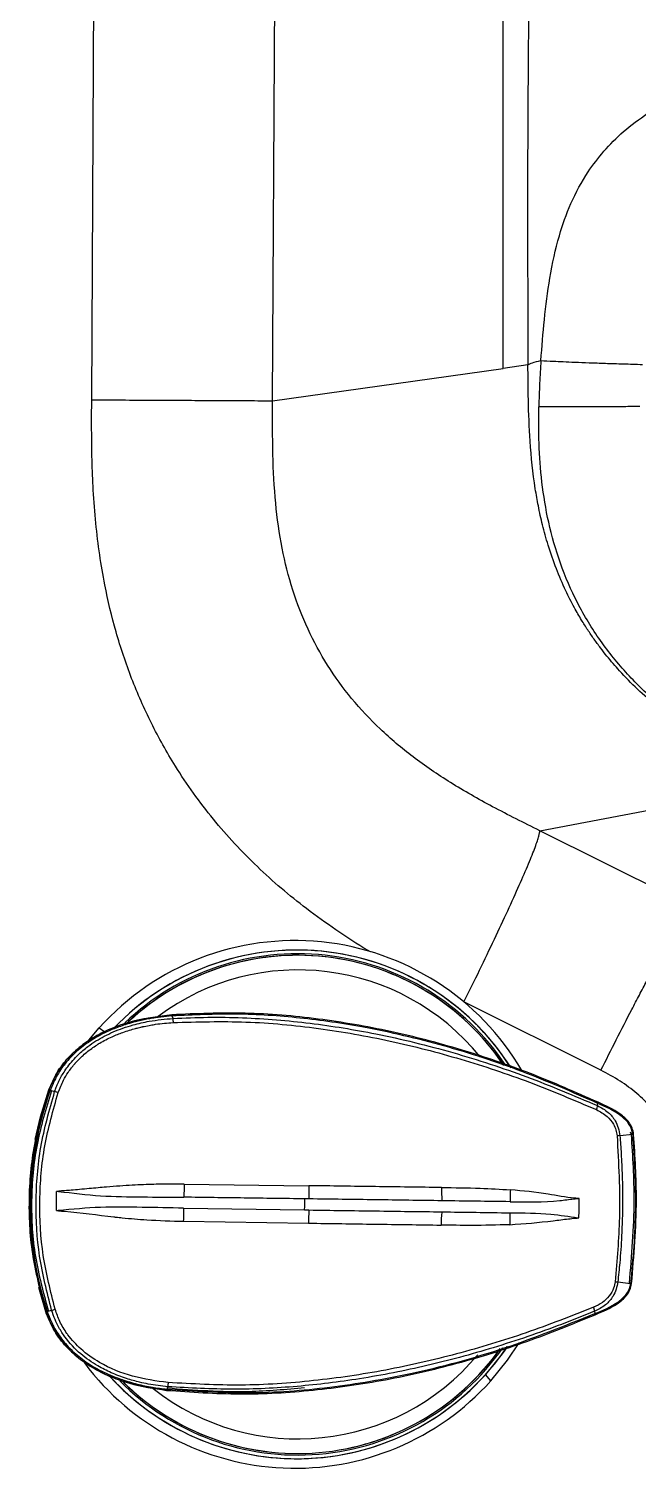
# Model space of a CAD drawing. Extents: x 832 to 912, y 781 to 934.
# Drawn here: x 836.36 to 839.54, y 850.59 to 858.09 of the extents above; entities that cross this region are included whole.
import ezdxf

# ---------------------------------------------------------------- set-up
doc = ezdxf.new("R2010")
doc.units = 0
doc.header["$MEASUREMENT"] = 0
doc.layers.add('1', color=4, linetype='Continuous')

# ---------------------------------------------------------------- blocks, each defined once
blk = doc.blocks.new('2026 SOVEREIGN HL')
at = {"layer": '1', "color": 3, "linetype": 'Continuous', "lineweight": 25}
for p, q in [((4.9599, 59.0638), (5.0411, 75.3395)), ((5.9032, 59.0589), (5.985, 75.3346)), ((7.1056, 59.2272), (7.104, 62.2612)), ((5.9032, 59.0589), (7.1056, 59.2272)), ((7.2341, 59.246), (7.1056, 59.2272)), ((7.2957, 56.8183), (8.5549, 57.0565)), ((8.0811, 56.4272), (7.2957, 56.8183)), ((7.611, 55.5718), (6.9005, 55.9257)), ((5.3155, 55.8529), (5.3147, 55.8529)), ((5.3777, 55.8592), (5.3161, 55.8492)), ((5.3769, 55.8592), (5.3777, 55.8592)), ((5.3769, 55.8591), (5.3769, 55.8592)), ((5.3796, 55.8523), (5.3792, 55.8532)), ((5.3839, 55.84), (5.3796, 55.8523)), ((4.9449, 55.7267), (4.9991, 55.7909)), ((4.9991, 55.7909), (5.0279, 55.7704)), ((7.6127, 55.5709), (7.611, 55.5718)), ((4.7365, 55.4677), (4.7372, 55.4677)), ((4.7365, 55.4677), (4.7365, 55.4677)), ((4.7439, 55.4657), (4.7668, 55.4588)), ((7.5965, 55.3856), (7.5978, 55.3966)), ((7.5978, 55.3966), (7.5979, 55.3975)), ((7.7803, 55.2349), (7.7132, 55.229)), ((7.7737, 55.2344), (7.7681, 55.2475)), ((4.7757, 54.8387), (4.7771, 54.9388)), ((5.4419, 54.9765), (6.0926, 54.9682)), ((5.4392, 54.851), (6.0696, 54.8419)), ((5.4393, 54.7828), (6.0899, 54.7729)), ((7.7026, 54.4669), (7.7695, 54.459)), ((4.7204, 54.311), (4.6842, 54.4377)), ((4.7204, 54.311), (4.7212, 54.3109)), ((4.7204, 54.311), (4.7204, 54.311)), ((4.7279, 54.3128), (4.751, 54.3191)), ((7.5816, 54.3137), (7.5826, 54.3025)), ((7.5826, 54.3025), (7.5827, 54.3016)), ((7.0399, 53.9508), (7.0128, 53.984)), ((5.3498, 53.9019), (5.3506, 53.9018)), ((5.3526, 53.9087), (5.3522, 53.9078)), ((5.3526, 53.9087), (5.3572, 53.9209)), ((5.4222, 53.8953), (5.423, 53.8952))]:
    blk.add_line(p, q, dxfattribs=at)
at = {"layer": '1', "color": 3, "linetype": 'Continuous', "lineweight": 25, "flags": 128}
for points in [[(4.6653, 55.2082), (4.6927, 55.3272), (4.7365, 55.4677)], [(7.1274, 54.131), (7.1, 54.0918), (7.0128, 53.984)], [(7.0399, 53.9508), (7.1277, 54.0589), (7.1888, 54.1501)]]:
    blk.add_lwpolyline(points, dxfattribs=at)
at = {"layer": '1', "color": 3, "linetype": 'Continuous', "lineweight": 25}
for centre, radius, start, end in [((6.0196, 54.8737), 1.3721, 30.40298, 138.04929), ((6.0293, 54.8736), 1.3226, 32.69928, 136.21775), ((6.0293, 54.8736), 1.3226, 32.41489, 136.21009), ((6.033, 54.8736), 1.3036, 33.59423, 133.67477), ((6.033, 54.8736), 1.2955, 34.08494, 133.17027), ((6.033, 54.8736), 1.2955, 33.85955, 132.84709), ((6.033, 54.8736), 1.2953, 33.86857, 132.83059), ((6.0361, 54.8736), 1.2192, 38.92375, 126.79008), ((5.5704, 55.8323), 0.1867, 177.63169, 184.1637), ((6.4225, 54.8658), 1.7865, 160.35645, 198.05361), ((6.4245, 54.8658), 1.7845, 160.35633, 198.05359), ((4.7109, 55.2331), 0.2325, 71.37443, 76.09336), ((7.5461, 55.3881), 0.0505, 332.36706, 357.14285), ((7.7239, 54.8933), 0.3359, 91.84042, 94.29021), ((7.724, 54.8146), 0.3483, 264.11124, 266.47344), ((4.6993, 54.5535), 0.24, 282.44811, 287.02061), ((7.5311, 54.3126), 0.0505, 1.23954, 26.03052), ((6.0293, 54.8681), 1.3226, 222.54629, 326.06578), ((6.033, 54.8681), 1.3036, 224.73176, 325.17684), ((6.033, 54.8681), 1.2954, 225.18226, 324.67789), ((6.033, 54.8681), 1.2953, 225.19853, 324.66945), ((6.033, 54.8681), 1.2954, 225.66535, 324.22209), ((6.0361, 54.8682), 1.2193, 231.67558, 320.17029), ((6.0195, 54.868), 1.372, 216.87934, 318.05164), ((6.0292, 54.8679), 1.3224, 222.30098, 318.05524), ((5.5434, 53.9235), 0.1861, 174.23868, 180.79812)]:
    blk.add_arc(centre, radius, start, end, dxfattribs=at)
for points, knots in [([(7.2521, 62.298), (7.2491, 62.0449), (7.2429, 61.5368), (7.2337, 60.775), (7.2314, 60.0106), (7.2332, 59.5014), (7.2341, 59.246)], [0, 0, 0, 0, 0.248478, 0.498896, 0.748659, 1, 1, 1, 1]), ([(7.3018, 59.2686), (7.3073, 59.3397), (7.3184, 59.4843), (7.3464, 59.7036), (7.3901, 59.9076), (7.4559, 60.0933), (7.5349, 60.2394), (7.6294, 60.3626), (7.7314, 60.4661), (7.8149, 60.5262), (7.8579, 60.5571)], [0, 0, 0, 0, 0.139715, 0.284106, 0.437137, 0.56067, 0.69425, 0.790019, 0.891756, 1, 1, 1, 1]), ([(7.2341, 59.246), (7.2404, 59.2498), (7.2528, 59.2575), (7.2855, 59.2649), (7.3018, 59.2686)], [0, 0, 0, 0, 0.500005, 1, 1, 1, 1]), ([(7.3018, 59.2686), (7.2994, 59.2291), (7.2943, 59.1487), (7.292, 59.068), (7.2908, 59.0269)], [0, 0, 0, 0, 0.490711, 1, 1, 1, 1]), ([(7.3018, 59.2686), (7.3218, 59.2674), (7.3528, 59.2656), (7.4181, 59.2627), (7.4799, 59.2601), (7.5538, 59.2573), (7.6386, 59.2543), (7.7328, 59.2512), (7.7976, 59.2493), (7.8309, 59.2483)], [0, 0, 0, 0, 0.204561, 0.318355, 0.439668, 0.568491, 0.704824, 0.84866, 1, 1, 1, 1]), ([(8.5549, 57.0565), (8.4961, 57.088), (8.3743, 57.1532), (8.1893, 57.2607), (8.0319, 57.3664), (7.9037, 57.4667), (7.8047, 57.5545), (7.7301, 57.6306), (7.6781, 57.6894), (7.645, 57.7291), (7.6117, 57.7715), (7.5784, 57.8168), (7.5454, 57.8652), (7.5109, 57.9198), (7.4719, 57.9875), (7.4267, 58.0761), (7.3801, 58.1847), (7.3403, 58.2997), (7.31, 58.4094), (7.2883, 58.5076), (7.2629, 58.6524), (7.2438, 58.8373), (7.2358, 59.0529), (7.2346, 59.1854), (7.2341, 59.246)], [0, 0, 0, 0, 0.072986, 0.151238, 0.233574, 0.279786, 0.328911, 0.377951, 0.395904, 0.414691, 0.434311, 0.454767, 0.476066, 0.498214, 0.525261, 0.561393, 0.606703, 0.654153, 0.694217, 0.730869, 0.764061, 0.85486, 0.933711, 1, 1, 1, 1]), ([(6.4135, 56.1867), (6.4092, 56.1892), (6.3474, 56.2247), (6.235, 56.2989), (6.0381, 56.4392), (5.8188, 56.6266), (5.5883, 56.8749), (5.4061, 57.1282), (5.2676, 57.3764), (5.1647, 57.6106), (5.0838, 57.8523), (5.0323, 58.0685), (5.0002, 58.2582), (4.9804, 58.4228), (4.9677, 58.5876), (4.9611, 58.7506), (4.9592, 58.9076), (4.9597, 59.0122), (4.9599, 59.0638)], [0, 0, 0, 0, 0.004343, 0.062903, 0.118582, 0.217462, 0.31655, 0.416485, 0.491619, 0.566678, 0.641485, 0.715803, 0.762242, 0.810868, 0.86178, 0.907839, 0.954506, 1, 1, 1, 1]), ([(4.9599, 59.0638), (5.0191, 59.0635), (5.1373, 59.0629), (5.307, 59.0621), (5.4641, 59.0613), (5.6036, 59.0606), (5.7212, 59.0599), (5.8125, 59.0594), (5.8774, 59.0591), (5.8946, 59.0589), (5.9032, 59.0589)], [0, 0, 0, 0, 0.125004, 0.250005, 0.375001, 0.5, 0.624998, 0.749994, 0.874994, 1, 1, 1, 1]), ([(7.2957, 56.8183), (7.2134, 56.8593), (7.0555, 56.938), (6.8332, 57.0635), (6.6359, 57.1975), (6.4625, 57.3436), (6.3124, 57.5036), (6.1858, 57.6783), (6.0828, 57.8681), (6.0038, 58.0731), (5.9482, 58.2936), (5.9151, 58.5306), (5.9019, 58.7875), (5.9028, 58.9656), (5.9032, 59.0589)], [0, 0, 0, 0, 0.096731, 0.185637, 0.268819, 0.347917, 0.424401, 0.499537, 0.57462, 0.650958, 0.729915, 0.812974, 0.901983, 1, 1, 1, 1]), ([(8.5536, 57.0599), (8.4755, 57.1031), (8.3118, 57.1936), (8.0955, 57.3323), (7.9062, 57.4809), (7.7491, 57.6325), (7.6074, 57.8072), (7.4892, 58.0017), (7.3994, 58.2094), (7.3389, 58.4217), (7.3045, 58.6311), (7.2895, 58.8325), (7.2904, 58.9633), (7.2908, 59.0269)], [0, 0, 0, 0, 0.10741, 0.224843, 0.308745, 0.396472, 0.486867, 0.578312, 0.669123, 0.757676, 0.842747, 0.923606, 1, 1, 1, 1]), ([(7.8183, 59.0284), (7.7903, 59.0283), (7.7344, 59.0281), (7.6509, 59.0279), (7.5707, 59.0276), (7.4958, 59.0274), (7.4283, 59.0272), (7.3705, 59.0271), (7.3227, 59.0269), (7.3014, 59.0269), (7.2908, 59.0269)], [0, 0, 0, 0, 0.125001, 0.250002, 0.375, 0.500002, 0.625, 0.749999, 0.875, 1, 1, 1, 1]), ([(6.9005, 55.9257), (6.928, 55.9815), (6.983, 56.0929), (7.0603, 56.2541), (7.1304, 56.404), (7.1906, 56.5373), (7.2391, 56.6494), (7.2736, 56.7359), (7.2945, 56.7964), (7.2953, 56.811), (7.2957, 56.8183)], [0, 0, 0, 0, 0.125008, 0.250008, 0.375002, 0.5, 0.624998, 0.749993, 0.874993, 1, 1, 1, 1]), ([(7.6143, 55.5701), (7.6412, 55.6235), (7.6958, 55.7318), (7.7631, 55.8624), (7.8155, 55.9629), (7.854, 56.036), (7.891, 56.1054), (7.9223, 56.1635), (7.9488, 56.2117), (7.971, 56.2518), (7.9924, 56.2896), (8.0125, 56.3245), (8.0325, 56.3583), (8.0523, 56.3901), (8.0709, 56.4177), (8.0775, 56.4239), (8.0811, 56.4272)], [0, 0, 0, 0, 0.1198243, 0.2431316, 0.3061695, 0.3700923, 0.4349038, 0.5006072, 0.5464563, 0.5943446, 0.6442719, 0.6962394, 0.7502474, 0.8189362, 0.9021904, 1, 1, 1, 1]), ([(4.7365, 55.4677), (4.7495, 55.4983), (4.7757, 55.5594), (4.8374, 55.6385), (4.9114, 55.7052), (4.9957, 55.7584), (5.0864, 55.7989), (5.2126, 55.8394), (5.3112, 55.8512), (5.3769, 55.8592)], [0, 0, 0, 0, 0.1251339, 0.2502642, 0.3753776, 0.5004397, 0.6254484, 0.7504064, 1, 1, 1, 1]), ([(5.3161, 55.8492), (5.2713, 55.8436), (5.1937, 55.8338), (5.0878, 55.799), (4.997, 55.7587), (4.9126, 55.7055), (4.8384, 55.6389), (4.7765, 55.5597), (4.7503, 55.4984), (4.7372, 55.4677)], [0, 0, 0, 0, 0.184921, 0.320362, 0.455973, 0.591769, 0.72774, 0.863834, 1, 1, 1, 1]), ([(5.3792, 55.8532), (5.3403, 55.8492), (5.2604, 55.841), (5.1597, 55.8162), (5.078, 55.7877), (5.0171, 55.7603), (4.9532, 55.7243), (4.8885, 55.677), (4.8277, 55.6153), (4.7773, 55.5453), (4.7552, 55.4926), (4.7439, 55.4657)], [0, 0, 0, 0, 0.1490826, 0.305957, 0.3943, 0.4788429, 0.5602326, 0.6736486, 0.78272, 0.8893075, 1, 1, 1, 1]), ([(4.7668, 55.4588), (4.7696, 55.4666), (4.7754, 55.483), (4.7862, 55.5079), (4.7995, 55.5341), (4.8156, 55.5614), (4.8436, 55.6021), (4.8843, 55.6481), (4.9353, 55.6914), (4.9814, 55.7229), (5.0256, 55.7481), (5.0725, 55.7704), (5.123, 55.7901), (5.1853, 55.8095), (5.2722, 55.8299), (5.3422, 55.8362), (5.3839, 55.84)], [0, 0, 0, 0, 0.032344, 0.067621, 0.105835, 0.146977, 0.191052, 0.298234, 0.384939, 0.451123, 0.515509, 0.582863, 0.653193, 0.726484, 0.837061, 1, 1, 1, 1]), ([(4.7852, 55.4534), (4.7937, 55.4754), (4.8078, 55.512), (4.8309, 55.5498), (4.8453, 55.5706), (4.854, 55.5823), (4.8631, 55.5938), (4.8697, 55.6015), (4.8738, 55.6063), (4.8766, 55.6094), (4.8836, 55.6171), (4.8965, 55.6305), (4.916, 55.649), (4.9399, 55.669), (4.966, 55.6882), (4.984, 55.7001), (4.996, 55.7075), (5.0199, 55.7219), (5.0624, 55.7439), (5.1149, 55.765), (5.1559, 55.7786), (5.1806, 55.7857), (5.1981, 55.7904), (5.2091, 55.7931), (5.2193, 55.7955), (5.2257, 55.797), (5.2286, 55.7976), (5.2298, 55.7978), (5.2304, 55.798), (5.2306, 55.798), (5.2307, 55.798), (5.2308, 55.798), (5.2308, 55.7981), (5.2308, 55.7981), (5.2308, 55.7981), (5.2308, 55.7981), (5.2309, 55.7981), (5.2311, 55.7981), (5.2321, 55.7983), (5.2441, 55.8009), (5.2647, 55.8049), (5.3146, 55.8132), (5.3538, 55.8163), (5.3842, 55.8188)], [0, 0, 0, 0, 0.094565, 0.157961, 0.177955, 0.196399, 0.216676, 0.236951, 0.237506, 0.241864, 0.253961, 0.279454, 0.31664, 0.361915, 0.404994, 0.447189, 0.448762, 0.46184, 0.559543, 0.640685, 0.689596, 0.733441, 0.744277, 0.762799, 0.779099, 0.786268, 0.789423, 0.790813, 0.791423, 0.791693, 0.791809, 0.791861, 0.791903, 0.791906, 0.791909, 0.791919, 0.791968, 0.792161, 0.792919, 0.795946, 0.841685, 0.877265, 1, 1, 1, 1]), ([(5.2559, 55.8394), (5.2591, 55.8401), (5.2685, 55.8423), (5.2781, 55.8432), (5.2845, 55.8438)], [0, 0, 0, 0, 0.338667, 1, 1, 1, 1]), ([(7.5994, 55.4029), (7.4829, 55.4545), (7.25, 55.5576), (6.8879, 55.6805), (6.518, 55.7773), (6.1412, 55.8419), (5.7597, 55.8752), (5.5051, 55.8646), (5.3777, 55.8592)], [0, 0, 0, 0, 0.166636, 0.33328, 0.499937, 0.66661, 0.833294, 1, 1, 1, 1]), ([(5.3789, 55.8532), (5.3788, 55.854), (5.3785, 55.8556), (5.3782, 55.8576), (5.3779, 55.8591), (5.3778, 55.8592), (5.3777, 55.8592)], [0, 0, 0, 0, 0.274091, 0.612667, 0.854078, 1, 1, 1, 1]), ([(7.5979, 55.3975), (7.4672, 55.455), (7.2054, 55.5701), (6.7969, 55.7024), (6.4092, 55.7938), (6.0467, 55.8458), (5.7126, 55.8685), (5.4902, 55.8583), (5.3792, 55.8532)], [0, 0, 0, 0, 0.1870618, 0.3746434, 0.561878, 0.70843, 0.8544137, 1, 1, 1, 1]), ([(5.3839, 55.8401), (5.4445, 55.8426), (5.5651, 55.8477), (5.7453, 55.8445), (5.9231, 55.834), (6.0984, 55.816), (6.271, 55.7914), (6.5205, 55.7462), (6.8422, 55.667), (7.2288, 55.5415), (7.4746, 55.4372), (7.5965, 55.3856)], [0, 0, 0, 0, 0.079708, 0.15846, 0.236335, 0.313387, 0.389649, 0.465141, 0.646211, 0.824644, 1, 1, 1, 1]), ([(5.3842, 55.8188), (5.5108, 55.8222), (5.764, 55.8289), (6.143, 55.7926), (6.5175, 55.727), (6.8849, 55.6314), (7.2444, 55.5121), (7.4753, 55.4138), (7.5908, 55.3647)], [0, 0, 0, 0, 0.166575, 0.333185, 0.499837, 0.666526, 0.83325, 1, 1, 1, 1]), ([(8.0487, 54.8764), (8.0471, 54.9149), (8.044, 54.9893), (8.0237, 55.0976), (7.9905, 55.1989), (7.9422, 55.2923), (7.8792, 55.3769), (7.8028, 55.451), (7.714, 55.5168), (7.6483, 55.552), (7.6143, 55.5701)], [0, 0, 0, 0, 0.133099, 0.257139, 0.379382, 0.500284, 0.619146, 0.742246, 0.867076, 1, 1, 1, 1]), ([(4.7372, 55.4677), (4.7086, 55.3737), (4.6513, 55.1856), (4.6262, 54.8908), (4.6431, 54.5953), (4.6951, 54.4057), (4.7212, 54.3109)], [0, 0, 0, 0, 0.25, 0.5, 0.75, 1, 1, 1, 1]), ([(4.7501, 55.4635), (4.7217, 55.3701), (4.6648, 55.1834), (4.6399, 54.8906), (4.6566, 54.5972), (4.7083, 54.409), (4.7342, 54.3148)], [0, 0, 0, 0, 0.25, 0.5, 0.75, 1, 1, 1, 1]), ([(4.751, 54.3191), (4.727, 54.4128), (4.6796, 54.5975), (4.6639, 54.8848), (4.6859, 55.1747), (4.7395, 55.3629), (4.7668, 55.4588)], [0, 0, 0, 0, 0.250309, 0.493487, 0.741947, 1, 1, 1, 1]), ([(4.7695, 54.324), (4.7458, 54.4167), (4.6984, 54.6022), (4.6833, 54.89), (4.7064, 55.1774), (4.7589, 55.3614), (4.7852, 55.4534)], [0, 0, 0, 0, 0.249998, 0.499994, 0.750007, 1, 1, 1, 1]), ([(4.7501, 55.4635), (4.7499, 55.4636), (4.7496, 55.4637), (4.7486, 55.4641), (4.7459, 55.465), (4.7425, 55.4661), (4.7385, 55.4674), (4.7375, 55.4677), (4.7372, 55.4677)], [0, 0, 0, 0, 0.022812, 0.050064, 0.135448, 0.463558, 0.814884, 1, 1, 1, 1]), ([(7.5908, 55.3647), (7.6103, 55.3542), (7.6455, 55.3355), (7.6782, 55.2955), (7.6941, 55.2596), (7.6973, 55.2386), (7.6988, 55.2282)], [0, 0, 0, 0, 0.363333, 0.653351, 0.828639, 1, 1, 1, 1]), ([(7.5965, 55.3856), (7.616, 55.3751), (7.6524, 55.3558), (7.6877, 55.3125), (7.7069, 55.2698), (7.711, 55.2426), (7.7131, 55.229)], [0, 0, 0, 0, 0.322457, 0.598475, 0.799024, 1, 1, 1, 1]), ([(7.5976, 55.3976), (7.5978, 55.3982), (7.5984, 55.3997), (7.599, 55.4014), (7.5995, 55.4028), (7.5994, 55.4029), (7.5994, 55.4029)], [0, 0, 0, 0, 0.257749, 0.603931, 0.85077, 1, 1, 1, 1]), ([(7.7803, 55.2349), (7.7788, 55.2441), (7.7757, 55.2629), (7.7573, 55.2984), (7.7014, 55.352), (7.6402, 55.3789), (7.5979, 55.3975)], [0, 0, 0, 0, 0.1087615, 0.221896, 0.4616022, 1, 1, 1, 1]), ([(7.7852, 55.2355), (7.7833, 55.2466), (7.7793, 55.2689), (7.7566, 55.3079), (7.6984, 55.3589), (7.6388, 55.3854), (7.5994, 55.4029)], [0, 0, 0, 0, 0.12885, 0.256879, 0.508215, 1, 1, 1, 1]), ([(7.6988, 55.2282), (7.7066, 55.0862), (7.7205, 54.8324), (7.6981, 54.5794), (7.6883, 54.4681)], [0, 0, 0, 0, 0.559943, 1, 1, 1, 1]), ([(7.7132, 55.229), (7.7156, 55.1979), (7.7211, 55.1283), (7.7263, 55.0125), (7.7282, 54.8689), (7.7239, 54.7177), (7.7146, 54.5794), (7.7061, 54.5002), (7.7026, 54.4669)], [0, 0, 0, 0, 0.122706, 0.274469, 0.455296, 0.686948, 0.868512, 1, 1, 1, 1]), ([(7.763, 54.4598), (7.7753, 54.6043), (7.7974, 54.8623), (7.7809, 55.1207), (7.7737, 55.2344)], [0, 0, 0, 0, 0.559952, 1, 1, 1, 1]), ([(7.7803, 55.2349), (7.7881, 55.1055), (7.8038, 54.8466), (7.7809, 54.5882), (7.7695, 54.459)], [0, 0, 0, 0, 0.499974, 1, 1, 1, 1]), ([(7.7744, 54.4583), (7.7868, 54.6033), (7.8089, 54.8622), (7.7925, 55.1214), (7.7852, 55.2355)], [0, 0, 0, 0, 0.55995, 1, 1, 1, 1]), ([(7.7803, 55.235), (7.7808, 55.235), (7.7823, 55.2352), (7.7839, 55.2353), (7.7852, 55.2354), (7.7852, 55.2354), (7.7852, 55.2355)], [0, 0, 0, 0, 0.234936, 0.591792, 0.846201, 1, 1, 1, 1]), ([(4.7867, 54.9387), (4.7851, 54.9387), (4.7819, 54.9387), (4.7787, 54.9388), (4.7771, 54.9388)], [0, 0, 0, 0, 0.500105, 1, 1, 1, 1]), ([(5.4419, 54.9765), (5.4315, 54.9765), (5.409, 54.9767), (5.3723, 54.9767), (5.33, 54.9764), (5.282, 54.9754), (5.2286, 54.9735), (5.1695, 54.9705), (5.1048, 54.9663), (5.0455, 54.9617), (4.9921, 54.9571), (4.9454, 54.9528), (4.8987, 54.9486), (4.8566, 54.9449), (4.8266, 54.9424), (4.8083, 54.9411), (4.7985, 54.9405), (4.7919, 54.9398), (4.7881, 54.939), (4.7867, 54.9387)], [0, 0, 0, 0, 0.047084, 0.102823, 0.167173, 0.240062, 0.321439, 0.411318, 0.509843, 0.617399, 0.683426, 0.754852, 0.831573, 0.898219, 0.94834, 0.969629, 0.982103, 0.993559, 1, 1, 1, 1]), ([(4.7867, 54.9387), (4.8599, 54.9298), (5.005, 54.9122), (5.2225, 54.9095), (5.3676, 54.9086), (5.4399, 54.9082)], [0, 0, 0, 0, 0.338238, 0.670378, 1, 1, 1, 1]), ([(5.4419, 54.9765), (5.4418, 54.9702), (5.4416, 54.9576), (5.4412, 54.9394), (5.4406, 54.9224), (5.4401, 54.9129), (5.4399, 54.9082)], [0, 0, 0, 0, 0.24787, 0.499978, 0.7521, 1, 1, 1, 1]), ([(6.0926, 54.9682), (6.0926, 54.9619), (6.0925, 54.9492), (6.0925, 54.9308), (6.0925, 54.9137), (6.0927, 54.9042), (6.0928, 54.8994)], [0, 0, 0, 0, 0.247838, 0.499992, 0.752154, 1, 1, 1, 1]), ([(6.7838, 54.9587), (6.6688, 54.9603), (6.439, 54.9635), (6.2081, 54.9666), (6.0926, 54.9682)], [0, 0, 0, 0, 0.4998718, 1, 1, 1, 1]), ([(6.7838, 54.9587), (6.7837, 54.9524), (6.7836, 54.9396), (6.784, 54.9212), (6.7848, 54.9041), (6.7856, 54.8945), (6.786, 54.8898)], [0, 0, 0, 0, 0.247848, 0.500004, 0.752167, 1, 1, 1, 1]), ([(6.7838, 54.9587), (6.8509, 54.9582), (6.9708, 54.9572), (7.09, 54.9501), (7.1424, 54.9469)], [0, 0, 0, 0, 0.560177, 1, 1, 1, 1]), ([(7.1424, 54.9469), (7.1417, 54.9356), (7.1403, 54.9129), (7.1407, 54.8941), (7.141, 54.8848)], [0, 0, 0, 0, 0.500029, 1, 1, 1, 1]), ([(7.4963, 54.902), (7.4961, 54.902), (7.4943, 54.9021), (7.4877, 54.9024), (7.4351, 54.9058), (7.3204, 54.9308), (7.2082, 54.9409), (7.1424, 54.9469)], [0, 0, 0, 0, 0.001606, 0.015645, 0.05589, 0.446076, 1, 1, 1, 1]), ([(4.7757, 54.8387), (4.7774, 54.8387), (4.7806, 54.8387), (4.7839, 54.8386), (4.7855, 54.8386)], [0, 0, 0, 0, 0.500017, 1, 1, 1, 1]), ([(5.4392, 54.851), (5.367, 54.8526), (5.2219, 54.8557), (5.0045, 54.8591), (4.859, 54.8455), (4.7855, 54.8386)], [0, 0, 0, 0, 0.329608, 0.66173, 1, 1, 1, 1]), ([(4.7855, 54.8386), (4.7862, 54.8384), (4.792, 54.837), (4.803, 54.8365), (4.8991, 54.8296), (4.9897, 54.8157), (5.0759, 54.8057), (5.0769, 54.8056), (5.0807, 54.8052), (5.0949, 54.8037), (5.1509, 54.7979), (5.2682, 54.7878), (5.3752, 54.7847), (5.4393, 54.7828)], [0, 0, 0, 0, 0.003082, 0.027251, 0.050122, 0.44553, 0.445663, 0.446817, 0.450122, 0.462786, 0.512262, 0.707506, 1, 1, 1, 1]), ([(5.4393, 54.7828), (5.4394, 54.789), (5.4396, 54.8016), (5.4396, 54.8198), (5.4395, 54.8368), (5.4393, 54.8463), (5.4392, 54.851)], [0, 0, 0, 0, 0.247914, 0.499988, 0.752094, 1, 1, 1, 1]), ([(6.0704, 54.8998), (5.9653, 54.9012), (5.7551, 54.904), (5.545, 54.9068), (5.4399, 54.9082)], [0, 0, 0, 0, 0.500057, 1, 1, 1, 1]), ([(6.0696, 54.8419), (6.0699, 54.8462), (6.0703, 54.8546), (6.0707, 54.8709), (6.0708, 54.8871), (6.0705, 54.8956), (6.0704, 54.8998)], [0, 0, 0, 0, 0.250244, 0.499995, 0.749754, 1, 1, 1, 1]), ([(6.0696, 54.8419), (6.074, 54.8419), (6.0815, 54.8419), (6.0889, 54.8418), (6.092, 54.8417)], [0, 0, 0, 0, 0.591906, 1, 1, 1, 1]), ([(6.0928, 54.8994), (6.0891, 54.8995), (6.0816, 54.8996), (6.0741, 54.8998), (6.0704, 54.8998)], [0, 0, 0, 0, 0.500008, 1, 1, 1, 1]), ([(6.092, 54.8417), (6.0918, 54.837), (6.0913, 54.8274), (6.0908, 54.8103), (6.0903, 54.7919), (6.09, 54.7792), (6.0899, 54.7729)], [0, 0, 0, 0, 0.247849, 0.500007, 0.752162, 1, 1, 1, 1]), ([(6.092, 54.8417), (6.2078, 54.84), (6.4393, 54.8367), (6.6699, 54.8336), (6.7852, 54.8321)], [0, 0, 0, 0, 0.500037, 1, 1, 1, 1]), ([(6.786, 54.8898), (6.6707, 54.8914), (6.4401, 54.8948), (6.2086, 54.8979), (6.0928, 54.8994)], [0, 0, 0, 0, 0.499961, 1, 1, 1, 1]), ([(7.141, 54.8848), (7.0822, 54.8856), (6.9645, 54.8873), (6.8455, 54.8889), (6.786, 54.8898)], [0, 0, 0, 0, 0.499881, 1, 1, 1, 1]), ([(7.141, 54.8848), (7.2275, 54.8832), (7.3379, 54.8812), (7.4539, 54.8974), (7.4854, 54.9011), (7.4934, 54.9018), (7.4955, 54.9019), (7.4961, 54.902), (7.4962, 54.902), (7.4963, 54.902), (7.4963, 54.902)], [0, 0, 0, 0, 0.730025, 0.931378, 0.982119, 0.995109, 0.998556, 0.999523, 0.999821, 1, 1, 1, 1]), ([(7.5014, 54.9009), (7.5005, 54.9009), (7.4987, 54.9009), (7.4971, 54.9016), (7.4963, 54.902)], [0, 0, 0, 0, 0.486411, 1, 1, 1, 1]), ([(7.5, 54.8008), (7.5002, 54.8175), (7.5007, 54.8509), (7.5011, 54.8842), (7.5014, 54.9009)], [0, 0, 0, 0, 0.499998, 1, 1, 1, 1]), ([(6.0899, 54.7729), (6.2054, 54.7713), (6.4363, 54.768), (6.6661, 54.7648), (6.781, 54.7631)], [0, 0, 0, 0, 0.500128, 1, 1, 1, 1]), ([(6.7852, 54.8321), (6.7846, 54.8273), (6.7836, 54.8178), (6.7823, 54.8006), (6.7814, 54.7822), (6.7812, 54.7695), (6.781, 54.7631)], [0, 0, 0, 0, 0.247847, 0.500004, 0.752164, 1, 1, 1, 1]), ([(7.1399, 54.7649), (7.0731, 54.7631), (6.9537, 54.7598), (6.8338, 54.7621), (6.781, 54.7631)], [0, 0, 0, 0, 0.559817, 1, 1, 1, 1]), ([(6.7852, 54.8321), (6.8447, 54.8312), (6.9637, 54.8295), (7.0814, 54.8279), (7.1402, 54.8271)], [0, 0, 0, 0, 0.500111, 1, 1, 1, 1]), ([(7.1402, 54.8271), (7.1397, 54.8177), (7.1387, 54.799), (7.1395, 54.7763), (7.1399, 54.7649)], [0, 0, 0, 0, 0.4999648, 1, 1, 1, 1]), ([(7.1399, 54.7649), (7.2152, 54.7706), (7.3176, 54.7783), (7.4303, 54.7939), (7.4707, 54.7983), (7.4856, 54.7995), (7.49, 54.7998), (7.4928, 54.8001), (7.4944, 54.8007), (7.495, 54.8009)], [0, 0, 0, 0, 0.632716, 0.860022, 0.958231, 0.975921, 0.985985, 0.994961, 1, 1, 1, 1]), ([(7.1402, 54.8271), (7.2116, 54.8266), (7.3304, 54.8257), (7.448, 54.808), (7.495, 54.8009)], [0, 0, 0, 0, 0.600628, 1, 1, 1, 1]), ([(7.495, 54.8009), (7.4958, 54.8009), (7.4975, 54.8009), (7.4991, 54.8009), (7.5, 54.8008)], [0, 0, 0, 0, 0.499753, 1, 1, 1, 1]), ([(7.6883, 54.4681), (7.6861, 54.4567), (7.6812, 54.4298), (7.6589, 54.3913), (7.6225, 54.357), (7.5921, 54.3423), (7.5765, 54.3347)], [0, 0, 0, 0, 0.189795, 0.444636, 0.713687, 1, 1, 1, 1]), ([(7.7025, 54.4669), (7.7002, 54.454), (7.6956, 54.4281), (7.6805, 54.3956), (7.6636, 54.3715), (7.6496, 54.3569), (7.6249, 54.335), (7.6015, 54.3235), (7.5816, 54.3137)], [0, 0, 0, 0, 0.191717, 0.382753, 0.518621, 0.620932, 0.677461, 1, 1, 1, 1]), ([(7.5827, 54.3016), (7.6255, 54.319), (7.6874, 54.3442), (7.7448, 54.3962), (7.7642, 54.4312), (7.7678, 54.4499), (7.7695, 54.459)], [0, 0, 0, 0, 0.538396, 0.778106, 0.891279, 1, 1, 1, 1]), ([(7.584, 54.2961), (7.6239, 54.3125), (7.6842, 54.3374), (7.7438, 54.3867), (7.7676, 54.4251), (7.7722, 54.4472), (7.7744, 54.4583)], [0, 0, 0, 0, 0.491788, 0.7431177, 0.8711481, 1, 1, 1, 1]), ([(7.7695, 54.459), (7.7701, 54.4589), (7.7715, 54.4587), (7.7731, 54.4585), (7.7744, 54.4583), (7.7744, 54.4583), (7.7744, 54.4583)], [0, 0, 0, 0, 0.235187, 0.591933, 0.846255, 1, 1, 1, 1]), ([(5.3498, 53.9019), (5.2843, 53.9116), (5.1861, 53.9262), (5.0611, 53.9701), (4.9715, 54.0132), (4.8887, 54.0688), (4.8166, 54.1375), (4.7571, 54.2182), (4.7326, 54.2801), (4.7204, 54.311)], [0, 0, 0, 0, 0.2495709, 0.3745438, 0.4995785, 0.624657, 0.7497653, 0.8748834, 1, 1, 1, 1]), ([(4.7342, 54.3148), (4.734, 54.3148), (4.7336, 54.3147), (4.7326, 54.3143), (4.73, 54.3135), (4.7265, 54.3125), (4.7224, 54.3113), (4.7215, 54.311), (4.7212, 54.3109)], [0, 0, 0, 0, 0.021713, 0.048449, 0.136379, 0.463981, 0.814722, 1, 1, 1, 1]), ([(4.7212, 54.3109), (4.7334, 54.2799), (4.7579, 54.218), (4.8176, 54.1371), (4.8899, 54.0683), (4.9728, 54.0129), (5.0623, 53.9699), (5.1872, 53.9261), (5.2852, 53.9115), (5.3506, 53.9018)], [0, 0, 0, 0, 0.125455, 0.250839, 0.376109, 0.50122, 0.626161, 0.750943, 1, 1, 1, 1]), ([(4.7279, 54.3128), (4.7385, 54.2855), (4.7593, 54.2317), (4.8082, 54.16), (4.8677, 54.0966), (4.9398, 54.041), (5.0239, 53.9936), (5.1112, 53.9584), (5.1964, 53.9338), (5.2746, 53.9172), (5.3268, 53.9108), (5.3522, 53.9078)], [0, 0, 0, 0, 0.1110627, 0.2192038, 0.3282063, 0.4415689, 0.5645335, 0.695224, 0.7998417, 0.9022448, 1, 1, 1, 1]), ([(5.3572, 53.9209), (5.323, 53.9248), (5.2735, 53.9303), (5.2017, 53.9457), (5.1365, 53.9638), (5.063, 53.9915), (4.9819, 54.0324), (4.8973, 54.0911), (4.8308, 54.1616), (4.7904, 54.225), (4.7671, 54.2718), (4.7566, 54.3026), (4.751, 54.3191)], [0, 0, 0, 0, 0.134315, 0.19393, 0.28602, 0.397715, 0.499324, 0.639409, 0.796777, 0.872858, 0.932099, 1, 1, 1, 1]), ([(5.3582, 53.9422), (5.296, 53.9507), (5.1722, 53.9676), (5.0176, 54.0314), (4.9061, 54.1097), (4.8539, 54.1665), (4.8186, 54.2155), (4.7926, 54.2584), (4.777, 54.3027), (4.7695, 54.324)], [0, 0, 0, 0, 0.252443, 0.502953, 0.665117, 0.799001, 0.811083, 0.908696, 1, 1, 1, 1]), ([(7.5816, 54.3137), (7.5243, 54.2906), (7.4092, 54.2442), (7.2329, 54.1811), (7.0558, 54.1237), (6.8805, 54.0734), (6.7071, 54.0298), (6.5331, 53.9924), (6.3083, 53.9524), (6.0297, 53.9186), (5.6954, 53.9014), (5.4707, 53.9144), (5.3572, 53.9209)], [0, 0, 0, 0, 0.082024, 0.164587, 0.247634, 0.327658, 0.40489, 0.482845, 0.561506, 0.704794, 0.850851, 1, 1, 1, 1]), ([(7.5765, 54.3347), (7.4597, 54.2888), (7.2262, 54.197), (6.8634, 54.0878), (6.4935, 54.0025), (6.1174, 53.9473), (5.7375, 53.9216), (5.4846, 53.9353), (5.3582, 53.9422)], [0, 0, 0, 0, 0.1667544, 0.3334789, 0.5001725, 0.6668271, 0.8334387, 1, 1, 1, 1]), ([(5.3506, 53.9018), (5.4777, 53.8929), (5.732, 53.8752), (6.1142, 53.8979), (6.4927, 53.9519), (6.8651, 54.0384), (7.2305, 54.1512), (7.4662, 54.2478), (7.584, 54.2961)], [0, 0, 0, 0, 0.166706, 0.333391, 0.500063, 0.66672, 0.833364, 1, 1, 1, 1]), ([(5.3522, 53.9078), (5.4934, 53.8984), (5.7764, 53.8797), (6.2024, 53.9121), (6.6495, 53.9881), (7.1138, 54.1129), (7.4265, 54.2388), (7.5827, 54.3016)], [0, 0, 0, 0, 0.185335, 0.371412, 0.558404, 0.779444, 1, 1, 1, 1]), ([(7.5824, 54.3015), (7.5826, 54.3009), (7.5831, 54.2994), (7.5837, 54.2976), (7.5841, 54.2962), (7.5841, 54.2961), (7.584, 54.2961)], [0, 0, 0, 0, 0.258869, 0.604521, 0.851001, 1, 1, 1, 1]), ([(5.2273, 53.9254), (5.2256, 53.9256), (5.2231, 53.9258), (5.2208, 53.9266), (5.2201, 53.9268)], [0, 0, 0, 0, 0.71823, 1, 1, 1, 1]), ([(5.3519, 53.9078), (5.3517, 53.9071), (5.3514, 53.9054), (5.3511, 53.9034), (5.3507, 53.9019), (5.3506, 53.9018), (5.3506, 53.9018)], [0, 0, 0, 0, 0.274377, 0.612817, 0.854122, 1, 1, 1, 1]), ([(5.3529, 53.9143), (5.4949, 53.9037), (5.7342, 53.8858), (5.973, 53.9076), (6.0701, 53.9164)], [0, 0, 0, 0, 0.593561, 1, 1, 1, 1])]:
    blk.add_open_spline(points, degree=3, knots=knots, dxfattribs=at)

msp = doc.modelspace()

# ---------------------------------------------------------------- block references
at = {"layer": '1'}
msp.add_blockref('2026 SOVEREIGN HL', (831.7292, 797.0948), dxfattribs=at)

doc.saveas('drawing.dxf')
